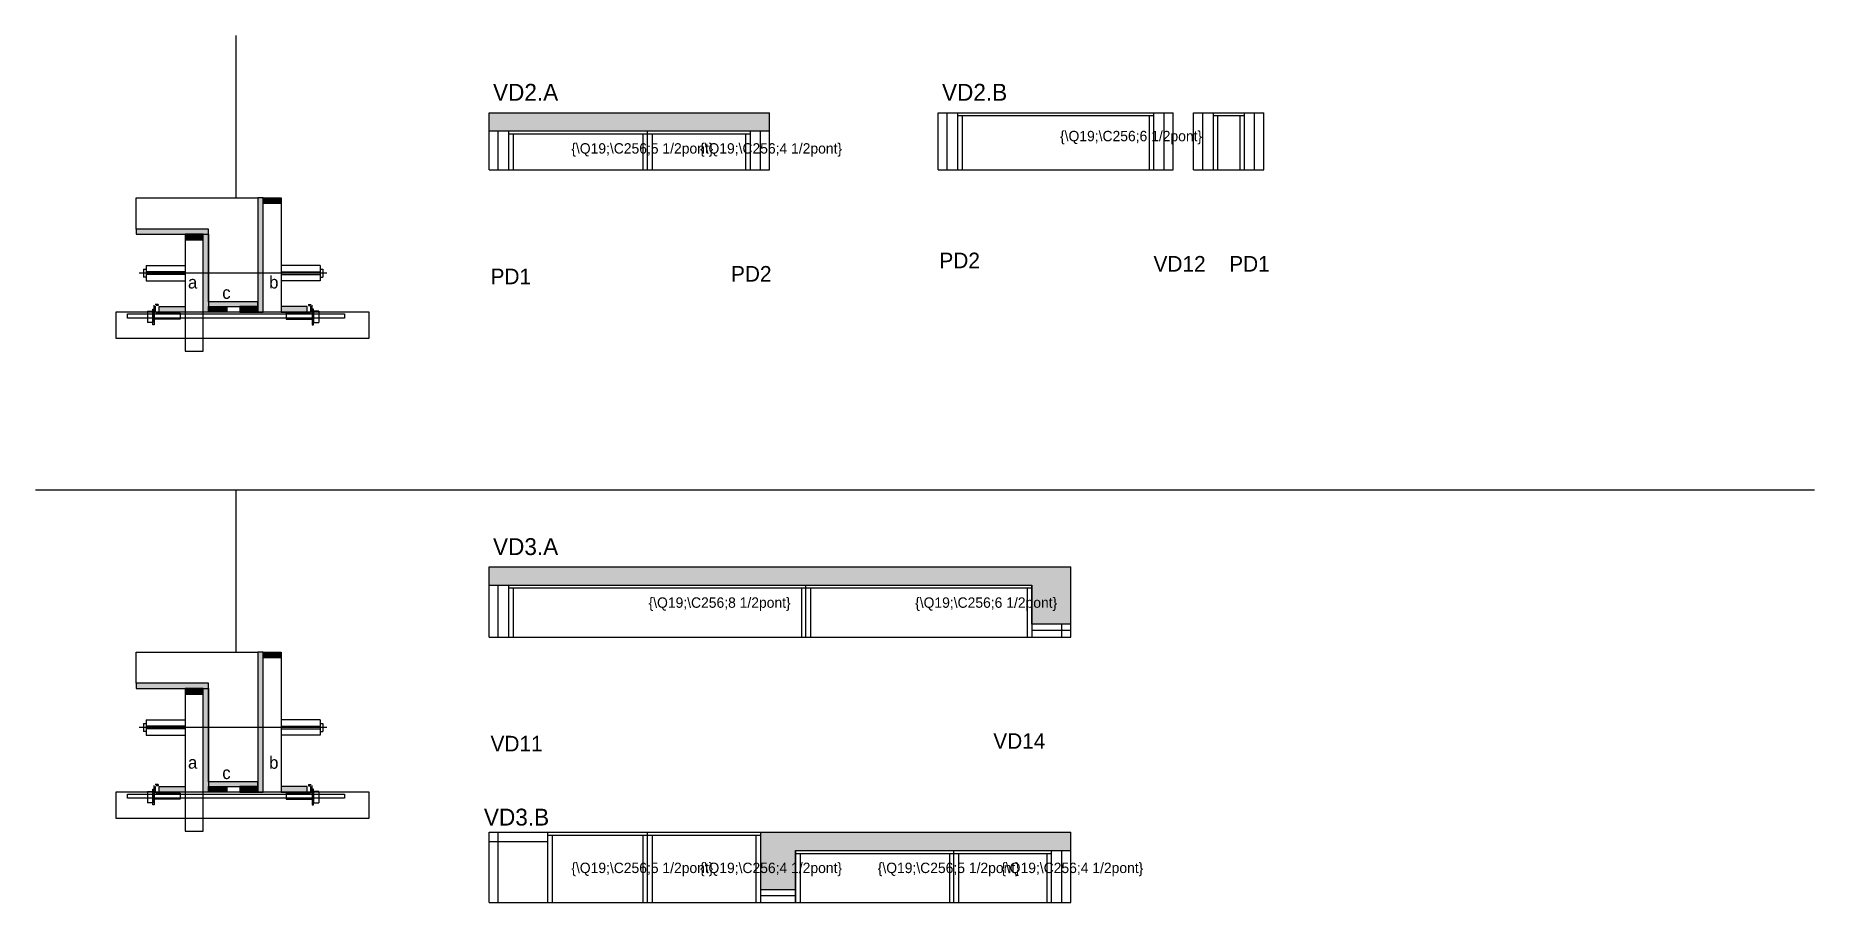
# Model space of a CAD drawing. Header units: metres. Extents: x 4978 to 6348, y 2959 to 3626.
import ezdxf

# ---------------------------------------------------------------- set-up
doc = ezdxf.new("R2010")
doc.units = ezdxf.units.M
for name, color, linetype in [('5', 7, 'Continuous'), ('barrote', 7, 'Continuous'), ('CONCRETO', 7, 'Continuous'), ('COTA', 7, 'Continuous'), ('detalhes', 7, 'Continuous'), ('Hachura', 7, 'Continuous'), ('Madeira', 7, 'Continuous'), ('Painéis', 7, 'Continuous'), ('presilha', 7, 'Continuous'), ('SARR_2.2x7', 7, 'Continuous'), ('SARR_3.5x7', 7, 'Continuous'), ('SCO-___-LAJ', 7, 'Continuous'), ('TENSOR', 7, 'Continuous'), ('texto', 7, 'Continuous'), ('Texto Seção', 7, 'Continuous')]:
    doc.layers.add(name, color=color, linetype=linetype)

msp = doc.modelspace()

# ---------------------------------------------------------------- hatches: boundary and pattern name
at = {"layer": 'COTA'}
h = msp.add_hatch(color=7, dxfattribs=at)
h.dxf.hatch_style = 1
h.paths.add_polyline_path([(5543, 3552.9), (5543, 3566.9), (5543, 3566.9), (5327, 3566.9), (5327, 3566.9), (5327, 3552.9), (5327, 3552.9), (5543, 3552.9)])
h = msp.add_hatch(color=7, dxfattribs=at)
h.dxf.hatch_style = 1
h.paths.add_polyline_path([(5327, 3203.1), (5745, 3203.1), (5745, 3203.1), (5745, 3173.1), (5745, 3173.1), (5775, 3173.1), (5775, 3173.1), (5775, 3217.1), (5775, 3217.1), (5327, 3217.1), (5327, 3217.1), (5327, 3203.1)])
h = msp.add_hatch(color=7, dxfattribs=at)
h.dxf.hatch_style = 1
h.paths.add_polyline_path([(5563, 2998.7), (5775, 2998.7), (5775, 2998.7), (5775, 3012.7), (5775, 3012.7), (5536, 3012.7), (5536, 3012.7), (5536, 2968.7), (5536, 2968.7), (5563, 2968.7), (5563, 2968.7), (5563, 2998.7)])
at = {"layer": 'Hachura'}
h = msp.add_hatch(color=7, dxfattribs=at)
h.dxf.hatch_style = 1
h.paths.add_polyline_path([(5152.9, 3501.3), (5148.9, 3501.3), (5148.9, 3501.3), (5148.9, 3413.3), (5148.9, 3413.3), (5152.9, 3413.3), (5152.9, 3413.3), (5152.9, 3501.3)])
h = msp.add_hatch(color=7, dxfattribs=at)
h.dxf.hatch_style = 1
h.paths.add_polyline_path([(5152.9, 3496.9), (5152.9, 3501.3), (5152.9, 3501.3), (5166.9, 3501.3), (5166.9, 3501.3), (5166.9, 3496.9), (5166.9, 3496.9), (5152.9, 3496.9)])
h = msp.add_hatch(color=7, dxfattribs=at)
h.dxf.hatch_style = 1
h.paths.add_polyline_path([(5110.9, 3473.3), (5110.9, 3477.3), (5110.9, 3477.3), (5055.3, 3477.3), (5055.3, 3477.3), (5055.3, 3473.3), (5055.3, 3473.3), (5110.9, 3473.3)])
h = msp.add_hatch(color=7, dxfattribs=at)
h.dxf.hatch_style = 1
h.paths.add_polyline_path([(5106.9, 3468.9), (5106.9, 3473.3), (5106.9, 3473.3), (5092.9, 3473.3), (5092.9, 3473.3), (5092.9, 3468.9), (5092.9, 3468.9), (5106.9, 3468.9)])
h = msp.add_hatch(color=7, dxfattribs=at)
h.dxf.hatch_style = 1
h.paths.add_polyline_path([(5110.9, 3473.3), (5106.9, 3473.3), (5106.9, 3473.3), (5106.9, 3413.3), (5106.9, 3413.3), (5110.9, 3413.3), (5110.9, 3413.3), (5110.9, 3473.3)])
h = msp.add_hatch(color=7, dxfattribs=at)
h.dxf.hatch_style = 1
h.paths.add_polyline_path([(5072.9, 3413.3), (5072.9, 3417.7), (5072.9, 3417.7), (5092.9, 3417.7), (5092.9, 3417.7), (5092.9, 3413.3), (5092.9, 3413.3), (5072.9, 3413.3)])
h = msp.add_hatch(color=7, dxfattribs=at)
h.dxf.hatch_style = 1
h.paths.add_polyline_path([(5148.9, 3417.7), (5148.9, 3421.3), (5148.9, 3421.3), (5110.9, 3421.3), (5110.9, 3421.3), (5110.9, 3417.7), (5110.9, 3417.7), (5148.9, 3417.7)])
h = msp.add_hatch(color=7, dxfattribs=at)
h.dxf.hatch_style = 1
h.paths.add_polyline_path([(5110.9, 3413.3), (5110.9, 3417.7), (5110.9, 3417.7), (5124.9, 3417.7), (5124.9, 3417.7), (5124.9, 3413.3), (5124.9, 3413.3), (5110.9, 3413.3)])
h = msp.add_hatch(color=7, dxfattribs=at)
h.dxf.hatch_style = 1
h.paths.add_polyline_path([(5148.9, 3413.3), (5148.9, 3417.7), (5148.9, 3417.7), (5134.9, 3417.7), (5134.9, 3417.7), (5134.9, 3413.3), (5134.9, 3413.3), (5148.9, 3413.3)])
h = msp.add_hatch(color=7, dxfattribs=at)
h.dxf.hatch_style = 1
h.paths.add_polyline_path([(5186.9, 3413.3), (5186.9, 3417.7), (5186.9, 3417.7), (5166.9, 3417.7), (5166.9, 3417.7), (5166.9, 3413.3), (5166.9, 3413.3), (5186.9, 3413.3)])
h = msp.add_hatch(color=7, dxfattribs=at)
h.dxf.hatch_style = 1
h.paths.add_polyline_path([(5152.9, 3151.5), (5148.9, 3151.5), (5148.9, 3151.5), (5148.9, 3043.5), (5148.9, 3043.5), (5152.9, 3043.5), (5152.9, 3043.5), (5152.9, 3151.5)])
h = msp.add_hatch(color=7, dxfattribs=at)
h.dxf.hatch_style = 1
h.paths.add_polyline_path([(5152.9, 3147.1), (5152.9, 3151.5), (5152.9, 3151.5), (5166.9, 3151.5), (5166.9, 3151.5), (5166.9, 3147.1), (5166.9, 3147.1), (5152.9, 3147.1)])
h = msp.add_hatch(color=7, dxfattribs=at)
h.dxf.hatch_style = 1
h.paths.add_polyline_path([(5110.9, 3123.5), (5110.9, 3127.5), (5110.9, 3127.5), (5055.3, 3127.5), (5055.3, 3127.5), (5055.3, 3123.5), (5055.3, 3123.5), (5110.9, 3123.5)])
h = msp.add_hatch(color=7, dxfattribs=at)
h.dxf.hatch_style = 1
h.paths.add_polyline_path([(5110.9, 3127.5), (5106.9, 3127.5), (5106.9, 3127.5), (5106.9, 3043.5), (5106.9, 3043.5), (5110.9, 3043.5), (5110.9, 3043.5), (5110.9, 3127.5)])
h = msp.add_hatch(color=7, dxfattribs=at)
h.dxf.hatch_style = 1
h.paths.add_polyline_path([(5106.9, 3119.1), (5106.9, 3123.5), (5106.9, 3123.5), (5092.9, 3123.5), (5092.9, 3123.5), (5092.9, 3119.1), (5092.9, 3119.1), (5106.9, 3119.1)])
h = msp.add_hatch(color=7, dxfattribs=at)
h.dxf.hatch_style = 1
h.paths.add_polyline_path([(5072.9, 3043.5), (5072.9, 3047.9), (5072.9, 3047.9), (5092.9, 3047.9), (5092.9, 3047.9), (5092.9, 3043.5), (5092.9, 3043.5), (5072.9, 3043.5)])
h = msp.add_hatch(color=7, dxfattribs=at)
h.dxf.hatch_style = 1
h.paths.add_polyline_path([(5148.9, 3047.9), (5148.9, 3051.5), (5148.9, 3051.5), (5110.9, 3051.5), (5110.9, 3051.5), (5110.9, 3047.9), (5110.9, 3047.9), (5148.9, 3047.9)])
h = msp.add_hatch(color=7, dxfattribs=at)
h.dxf.hatch_style = 1
h.paths.add_polyline_path([(5110.9, 3043.5), (5110.9, 3047.9), (5110.9, 3047.9), (5124.9, 3047.9), (5124.9, 3047.9), (5124.9, 3043.5), (5124.9, 3043.5), (5110.9, 3043.5)])
h = msp.add_hatch(color=7, dxfattribs=at)
h.dxf.hatch_style = 1
h.paths.add_polyline_path([(5148.9, 3043.5), (5148.9, 3047.9), (5148.9, 3047.9), (5134.9, 3047.9), (5134.9, 3047.9), (5134.9, 3043.5), (5134.9, 3043.5), (5148.9, 3043.5)])
h = msp.add_hatch(color=7, dxfattribs=at)
h.dxf.hatch_style = 1
h.paths.add_polyline_path([(5186.9, 3043.5), (5186.9, 3047.9), (5186.9, 3047.9), (5166.9, 3047.9), (5166.9, 3047.9), (5166.9, 3043.5), (5166.9, 3043.5), (5186.9, 3043.5)])

# ---------------------------------------------------------------- linework, layer by layer
at = {"color": 7, "lineweight": 25}
for p, q in [((5060.9, 3446.3), (5060.9, 3440.3)), ((5060.9, 3446.3), (5062.9, 3446.3)), ((5062.9, 3440.3), (5060.9, 3440.3)), ((5062.9, 3449.3), (5062.9, 3437.3)), ((5062.9, 3449.3), (5092.9, 3449.3)), ((5092.9, 3444.3), (5062.9, 3444.3)), ((5092.9, 3442.3), (5062.9, 3442.3)), ((5196.9, 3449.3), (5166.9, 3449.3)), ((5166.9, 3444.3), (5196.9, 3444.3)), ((5166.9, 3442.3), (5196.9, 3442.3)), ((5196.9, 3449.3), (5196.9, 3437.3)), ((5196.9, 3446.3), (5198.9, 3446.3)), ((5196.9, 3440.3), (5198.9, 3440.3)), ((5198.9, 3446.3), (5198.9, 3440.3)), ((5062.9, 3437.3), (5092.9, 3437.3)), ((5196.9, 3437.3), (5166.9, 3437.3)), ((5060.9, 3096.4), (5060.9, 3090.4)), ((5060.9, 3096.4), (5062.9, 3096.4)), ((5062.9, 3099.4), (5062.9, 3087.4)), ((5062.9, 3099.4), (5092.9, 3099.4)), ((5196.9, 3099.4), (5166.9, 3099.4)), ((5196.9, 3099.4), (5196.9, 3087.4)), ((5196.9, 3096.4), (5198.9, 3096.4)), ((5198.9, 3096.4), (5198.9, 3090.4)), ((5062.9, 3090.4), (5060.9, 3090.4)), ((5092.9, 3094.4), (5062.9, 3094.4)), ((5092.9, 3092.4), (5062.9, 3092.4)), ((5062.9, 3087.4), (5092.9, 3087.4)), ((5166.9, 3094.4), (5196.9, 3094.4)), ((5166.9, 3092.4), (5196.9, 3092.4)), ((5196.9, 3087.4), (5166.9, 3087.4)), ((5196.9, 3090.4), (5198.9, 3090.4))]:
    msp.add_line(p, q, dxfattribs=at)
at = {"layer": 'barrote', "color": 7, "lineweight": 25}
for points in [[(5039.4, 3393.3), (5234.6, 3393.3), (5234.6, 3413.3), (5039.4, 3413.3)], [(5039.4, 3023.5), (5234.6, 3023.5), (5234.6, 3043.5), (5039.4, 3043.5)]]:
    msp.add_lwpolyline(points, close=True, dxfattribs=at)
at = {"layer": 'CONCRETO', "color": 7, "lineweight": 25}
for points in [[(5055.3, 3477.3), (5055.3, 3501.3), (5148.9, 3501.3), (5148.9, 3473.3), (5148.9, 3473.3), (5148.9, 3421.3), (5110.9, 3421.3), (5110.9, 3477.3)], [(5055.3, 3127.5), (5055.3, 3151.5), (5148.9, 3151.5), (5148.9, 3123.5), (5148.9, 3123.5), (5148.9, 3051.5), (5110.9, 3051.5), (5110.9, 3127.5)]]:
    msp.add_lwpolyline(points, close=True, dxfattribs=at)
at = {"layer": 'COTA', "color": 7, "lineweight": 25}
for p, q in [((5327, 3552.9), (5327, 3566.9)), ((5327, 3566.9), (5543, 3566.9)), ((5543, 3552.9), (5543, 3566.9)), ((4977.7, 3276.5), (6347.7, 3276.5)), ((5327, 3203.1), (5327, 3217.1)), ((5327, 3217.1), (5775, 3217.1)), ((5775, 3173.1), (5775, 3217.1)), ((5536, 3012.7), (5775, 3012.7)), ((5775, 2998.7), (5775, 3012.7))]:
    msp.add_line(p, q, dxfattribs=at)
at = {"layer": 'Defpoints', "color": 7, "lineweight": 25}
for p, q in [((5132.1, 3501.3), (5132.1, 3626.3)), ((5132.1, 3151.5), (5132.1, 3276.5))]:
    msp.add_line(p, q, dxfattribs=at)
at = {"layer": 'Madeira', "color": 7, "lineweight": 25}
for points in [[(5152.9, 3496.9), (5152.9, 3501.3), (5166.9, 3501.3), (5166.9, 3496.9)], [(5152.9, 3501.3), (5166.9, 3501.3), (5166.9, 3413.3), (5152.9, 3413.3)], [(5106.9, 3468.9), (5106.9, 3473.3), (5092.9, 3473.3), (5092.9, 3468.9)], [(5106.9, 3473.3), (5092.9, 3473.3), (5092.9, 3383.3), (5106.9, 3383.3)], [(5072.9, 3413.3), (5072.9, 3417.7), (5092.9, 3417.7), (5092.9, 3413.3)], [(5110.9, 3413.3), (5110.9, 3417.7), (5124.9, 3417.7), (5124.9, 3413.3)], [(5148.9, 3413.3), (5148.9, 3417.7), (5134.9, 3417.7), (5134.9, 3413.3)], [(5186.9, 3413.3), (5186.9, 3417.7), (5166.9, 3417.7), (5166.9, 3413.3)], [(5152.9, 3147.1), (5152.9, 3151.5), (5166.9, 3151.5), (5166.9, 3147.1)], [(5152.9, 3151.5), (5166.9, 3151.5), (5166.9, 3043.5), (5152.9, 3043.5)], [(5106.9, 3119.1), (5106.9, 3123.5), (5092.9, 3123.5), (5092.9, 3119.1)], [(5106.9, 3123.5), (5092.9, 3123.5), (5092.9, 3013.5), (5106.9, 3013.5)], [(5072.9, 3043.5), (5072.9, 3047.9), (5092.9, 3047.9), (5092.9, 3043.5)], [(5110.9, 3043.5), (5110.9, 3047.9), (5124.9, 3047.9), (5124.9, 3043.5)], [(5148.9, 3043.5), (5148.9, 3047.9), (5134.9, 3047.9), (5134.9, 3043.5)], [(5186.9, 3043.5), (5186.9, 3047.9), (5166.9, 3047.9), (5166.9, 3043.5)]]:
    msp.add_lwpolyline(points, close=True, dxfattribs=at)
at = {"layer": 'Painéis', "color": 7, "lineweight": 25}
for p, q in [((5672.8, 3566.9), (5853.8, 3566.9)), ((5672.8, 3522.9), (5672.8, 3566.9)), ((5853.8, 3522.9), (5853.8, 3566.9)), ((5869.6, 3566.9), (5923.6, 3566.9)), ((5869.6, 3522.9), (5869.6, 3566.9)), ((5923.6, 3522.9), (5923.6, 3566.9)), ((5327, 3552.9), (5543, 3552.9)), ((5327, 3522.9), (5327, 3552.9)), ((5449, 3522.9), (5449, 3552.9)), ((5543, 3522.9), (5543, 3552.9)), ((5327, 3522.9), (5543, 3522.9)), ((5672.8, 3522.9), (5853.8, 3522.9)), ((5869.6, 3522.9), (5923.6, 3522.9)), ((5327, 3203.1), (5745, 3203.1)), ((5327, 3163.1), (5327, 3203.1)), ((5571, 3163.1), (5571, 3203.1)), ((5745, 3173.1), (5745, 3203.1)), ((5775, 3173.1), (5745, 3173.1)), ((5775, 3163.1), (5775, 3173.1)), ((5327, 3163.1), (5775, 3163.1)), ((5327, 3012.7), (5536, 3012.7)), ((5327, 2958.7), (5327, 3012.7)), ((5449, 2958.7), (5449, 3012.7)), ((5536, 3012.7), (5536, 2968.7)), ((5563, 2998.7), (5775, 2998.7)), ((5563, 2958.7), (5563, 2998.7)), ((5685, 2958.7), (5685, 2998.7)), ((5775, 2958.7), (5775, 2998.7)), ((5536, 2968.7), (5563, 2968.7)), ((5563, 2958.7), (5563, 2968.7)), ((5327, 2958.7), (5563, 2958.7)), ((5563, 2958.7), (5775, 2958.7))]:
    msp.add_line(p, q, dxfattribs=at)
for points in [[(5152.9, 3501.3), (5148.9, 3501.3), (5148.9, 3413.3), (5152.9, 3413.3)], [(5110.9, 3473.3), (5110.9, 3477.3), (5055.3, 3477.3), (5055.3, 3473.3)], [(5106.9, 3473.3), (5110.9, 3473.3), (5110.9, 3413.3), (5106.9, 3413.3)], [(5148.9, 3417.7), (5148.9, 3421.3), (5110.9, 3421.3), (5110.9, 3417.7)], [(5152.9, 3151.5), (5148.9, 3151.5), (5148.9, 3043.5), (5152.9, 3043.5)], [(5110.9, 3123.5), (5110.9, 3127.5), (5055.3, 3127.5), (5055.3, 3123.5)], [(5106.9, 3123.5), (5110.9, 3123.5), (5110.9, 3043.5), (5106.9, 3043.5)], [(5148.9, 3047.9), (5148.9, 3051.5), (5110.9, 3051.5), (5110.9, 3047.9)]]:
    msp.add_lwpolyline(points, close=True, dxfattribs=at)
at = {"layer": 'presilha', "color": 7, "lineweight": 25}
for p, q in [((5064, 3414), (5068, 3414)), ((5064, 3414), (5064, 3405.3)), ((5068, 3415.6), (5069, 3415.6)), ((5068, 3403.6), (5068, 3415.6)), ((5068, 3414), (5068, 3405.3)), ((5069, 3412.4), (5069, 3418.6)), ((5069, 3415.6), (5069, 3403.6)), ((5072, 3419.3), (5069.8, 3419.3)), ((5070, 3413), (5070, 3417.9)), ((5072, 3418.3), (5070.4, 3418.3)), ((5089, 3412.6), (5070.4, 3412.6)), ((5072, 3419.3), (5072, 3418.3)), ((5089, 3412.6), (5089, 3408)), ((5170.8, 3412.6), (5170.8, 3408)), ((5170.8, 3412.6), (5189.4, 3412.6)), ((5187.8, 3419.3), (5187.8, 3418.3)), ((5187.8, 3419.3), (5190, 3419.3)), ((5187.8, 3418.3), (5189.4, 3418.3)), ((5189.8, 3413), (5189.8, 3417.9)), ((5190.8, 3412.4), (5190.8, 3418.6)), ((5191.8, 3415.6), (5190.8, 3415.6)), ((5190.8, 3415.6), (5190.8, 3403.6)), ((5191.8, 3403.6), (5191.8, 3415.6)), ((5195.8, 3414), (5191.8, 3414)), ((5191.8, 3414), (5191.8, 3405.3)), ((5195.8, 3414), (5195.8, 3405.3)), ((5068, 3405.3), (5064, 3405.3)), ((5069, 3403.6), (5068, 3403.6)), ((5089, 3408), (5069, 3408)), ((5170.8, 3408), (5190.8, 3408)), ((5190.8, 3403.6), (5191.8, 3403.6)), ((5191.8, 3405.3), (5195.8, 3405.3)), ((5064, 3044.2), (5068, 3044.2)), ((5064, 3044.2), (5064, 3035.5)), ((5068, 3045.8), (5069, 3045.8)), ((5068, 3033.8), (5068, 3045.8)), ((5068, 3044.2), (5068, 3035.5)), ((5069, 3042.6), (5069, 3048.7)), ((5069, 3045.8), (5069, 3033.8)), ((5072, 3049.5), (5069.8, 3049.5)), ((5070, 3043.2), (5070, 3048.1)), ((5072, 3048.5), (5070.4, 3048.5)), ((5089, 3042.8), (5070.4, 3042.8)), ((5072, 3049.5), (5072, 3048.5)), ((5089, 3042.8), (5089, 3038.2)), ((5170.8, 3042.8), (5170.8, 3038.2)), ((5170.8, 3042.8), (5189.4, 3042.8)), ((5187.8, 3049.5), (5187.8, 3048.5)), ((5187.8, 3049.5), (5190, 3049.5)), ((5187.8, 3048.5), (5189.4, 3048.5)), ((5189.8, 3043.2), (5189.8, 3048.1)), ((5190.8, 3042.6), (5190.8, 3048.7)), ((5191.8, 3045.8), (5190.8, 3045.8)), ((5190.8, 3045.8), (5190.8, 3033.8)), ((5191.8, 3033.8), (5191.8, 3045.8)), ((5195.8, 3044.2), (5191.8, 3044.2)), ((5191.8, 3044.2), (5191.8, 3035.5)), ((5195.8, 3044.2), (5195.8, 3035.5)), ((5068, 3035.5), (5064, 3035.5)), ((5069, 3033.8), (5068, 3033.8)), ((5089, 3038.2), (5069, 3038.2)), ((5170.8, 3038.2), (5190.8, 3038.2)), ((5190.8, 3033.8), (5191.8, 3033.8)), ((5191.8, 3035.5), (5195.8, 3035.5))]:
    msp.add_line(p, q, dxfattribs=at)
at = {"layer": 'SARR_2.2x7', "color": 7, "lineweight": 25}
for p, q in [((5679.8, 3522.9), (5679.8, 3566.9)), ((5687.8, 3564.7), (5838.8, 3564.7)), ((5846.8, 3522.9), (5846.8, 3566.9)), ((5876.6, 3522.9), (5876.6, 3566.9)), ((5884.6, 3564.7), (5908.6, 3564.7)), ((5916.6, 3522.9), (5916.6, 3566.9)), ((5334, 3522.9), (5334, 3552.9)), ((5342, 3550.7), (5449, 3550.7)), ((5449, 3550.7), (5528, 3550.7)), ((5536, 3522.9), (5536, 3552.9)), ((5334, 3163.1), (5334, 3203.1)), ((5342, 3200.9), (5571, 3200.9)), ((5571, 3200.9), (5745, 3200.9)), ((5775, 3168.1), (5745, 3168.1)), ((5768, 3163.1), (5768, 3173.1)), ((5327, 3005.7), (5372, 3005.7)), ((5334, 2958.7), (5334, 3012.7)), ((5372, 3010.5), (5449, 3010.5)), ((5449, 3010.5), (5536, 3010.5)), ((5563, 2996.5), (5685, 2996.5)), ((5685, 2996.5), (5760, 2996.5)), ((5768, 2958.7), (5768, 2998.7)), ((5563, 2963.7), (5536, 2963.7))]:
    msp.add_line(p, q, dxfattribs=at)
at = {"layer": 'SARR_3.5x7', "color": 7, "lineweight": 25}
for p, q in [((5687.8, 3566.9), (5687.8, 3522.9)), ((5691.3, 3564.7), (5691.3, 3522.9)), ((5835.3, 3564.7), (5835.3, 3522.9)), ((5838.8, 3566.9), (5838.8, 3522.9)), ((5884.6, 3566.9), (5884.6, 3522.9)), ((5888.1, 3564.7), (5888.1, 3522.9)), ((5905.1, 3564.7), (5905.1, 3522.9)), ((5908.6, 3566.9), (5908.6, 3522.9)), ((5342, 3552.9), (5342, 3522.9)), ((5345.5, 3550.7), (5345.5, 3522.9)), ((5445.5, 3550.7), (5445.5, 3522.9)), ((5452.5, 3550.7), (5452.5, 3522.9)), ((5524.5, 3550.7), (5524.5, 3522.9)), ((5528, 3552.9), (5528, 3522.9)), ((5342, 3203.1), (5342, 3163.1)), ((5345.5, 3200.9), (5345.5, 3163.1)), ((5567.5, 3200.9), (5567.5, 3163.1)), ((5574.5, 3200.9), (5574.5, 3163.1)), ((5741.5, 3200.9), (5741.5, 3163.1)), ((5745, 3203.1), (5745, 3163.1)), ((5372, 3012.7), (5372, 2958.7)), ((5375.5, 3010.5), (5375.5, 2958.7)), ((5445.5, 3010.5), (5445.5, 2958.7)), ((5452.5, 3010.5), (5452.5, 2958.7)), ((5532.5, 3010.5), (5532.5, 2958.7)), ((5536, 3012.7), (5536, 2958.7)), ((5563, 2998.7), (5563, 2958.7)), ((5566.5, 2996.5), (5566.5, 2958.7)), ((5681.5, 2996.5), (5681.5, 2958.7)), ((5688.5, 2996.5), (5688.5, 2958.7)), ((5756.5, 2996.5), (5756.5, 2958.7)), ((5760, 2998.7), (5760, 2958.7))]:
    msp.add_line(p, q, dxfattribs=at)
at = {"layer": 'SCO-___-LAJ', "color": 7, "lineweight": 25}
for points in [[(5048.4, 3411.9), (5215.7, 3411.9), (5215.7, 3408.7), (5048.4, 3408.7)], [(5048.4, 3042.1), (5215.7, 3042.1), (5215.7, 3038.9), (5048.4, 3038.9)]]:
    msp.add_lwpolyline(points, close=True, dxfattribs=at)
at = {"layer": 'TENSOR', "color": 7, "lineweight": 25}
for p, q in [((5201.9, 3443.3), (5057.6, 3443.3)), ((5201.9, 3093.4), (5057.6, 3093.4))]:
    msp.add_line(p, q, dxfattribs=at)

# ---------------------------------------------------------------- texts
at = {"layer": '5', "color": 7, "lineweight": 25}
for s, p in [('PD2', (5673.8, 3447.1)), ('VD12', (5838.7, 3444.5)), ('PD1', (5897, 3444.5)), ('PD1', (5328.1, 3434.8)), ('PD2', (5513.3, 3436.8)), ('VD11', (5328.1, 3075)), ('VD14', (5715.3, 3077))]:
    msp.add_text(s, height=12, dxfattribs=at).set_placement(p)
at = {"layer": 'detalhes', "color": 7, "lineweight": 25}
for s, p in [('a', (5095.1, 3431.5)), ('b', (5157.6, 3431.5)), ('c', (5121.5, 3423.5)), ('a', (5095.1, 3061.7)), ('b', (5157.6, 3061.6)), ('c', (5121.5, 3053.7))]:
    msp.add_text(s, height=9.6, dxfattribs=at).set_placement(p)
at = {"layer": 'texto', "color": 7, "lineweight": 25}
for s, p in [('{\\Q19;\\C256;6 1/2pont}', (5766.7, 3544.9)), ('{\\Q19;\\C256;5 1/2pont}', (5390.3, 3535.4)), ('{\\Q19;\\C256;4 1/2pont}', (5489.4, 3535.4)), ('{\\Q19;\\C256;8 1/2pont}', (5449.8, 3185.6)), ('{\\Q19;\\C256;6 1/2pont}', (5655.1, 3185.6)), ('{\\Q19;\\C256;5 1/2pont}', (5390.3, 2981.3)), ('{\\Q19;\\C256;4 1/2pont}', (5489.4, 2981.3)), ('{\\Q19;\\C256;5 1/2pont}', (5626.3, 2981.3)), ('{\\Q19;\\C256;4 1/2pont}', (5721.4, 2981.3))]:
    msp.add_text(s, height=8, dxfattribs=at).set_placement(p)
at = {"layer": 'Texto Seção', "color": 7, "lineweight": 25}
for s, p in [('VD2.A', (5330, 3576.1)), ('VD2.B', (5675.8, 3576.1)), ('VD3.A', (5330, 3226.2)), ('VD3.B', (5323, 3017.9))]:
    msp.add_text(s, height=13, dxfattribs=at).set_placement(p)

doc.saveas('drawing.dxf')
